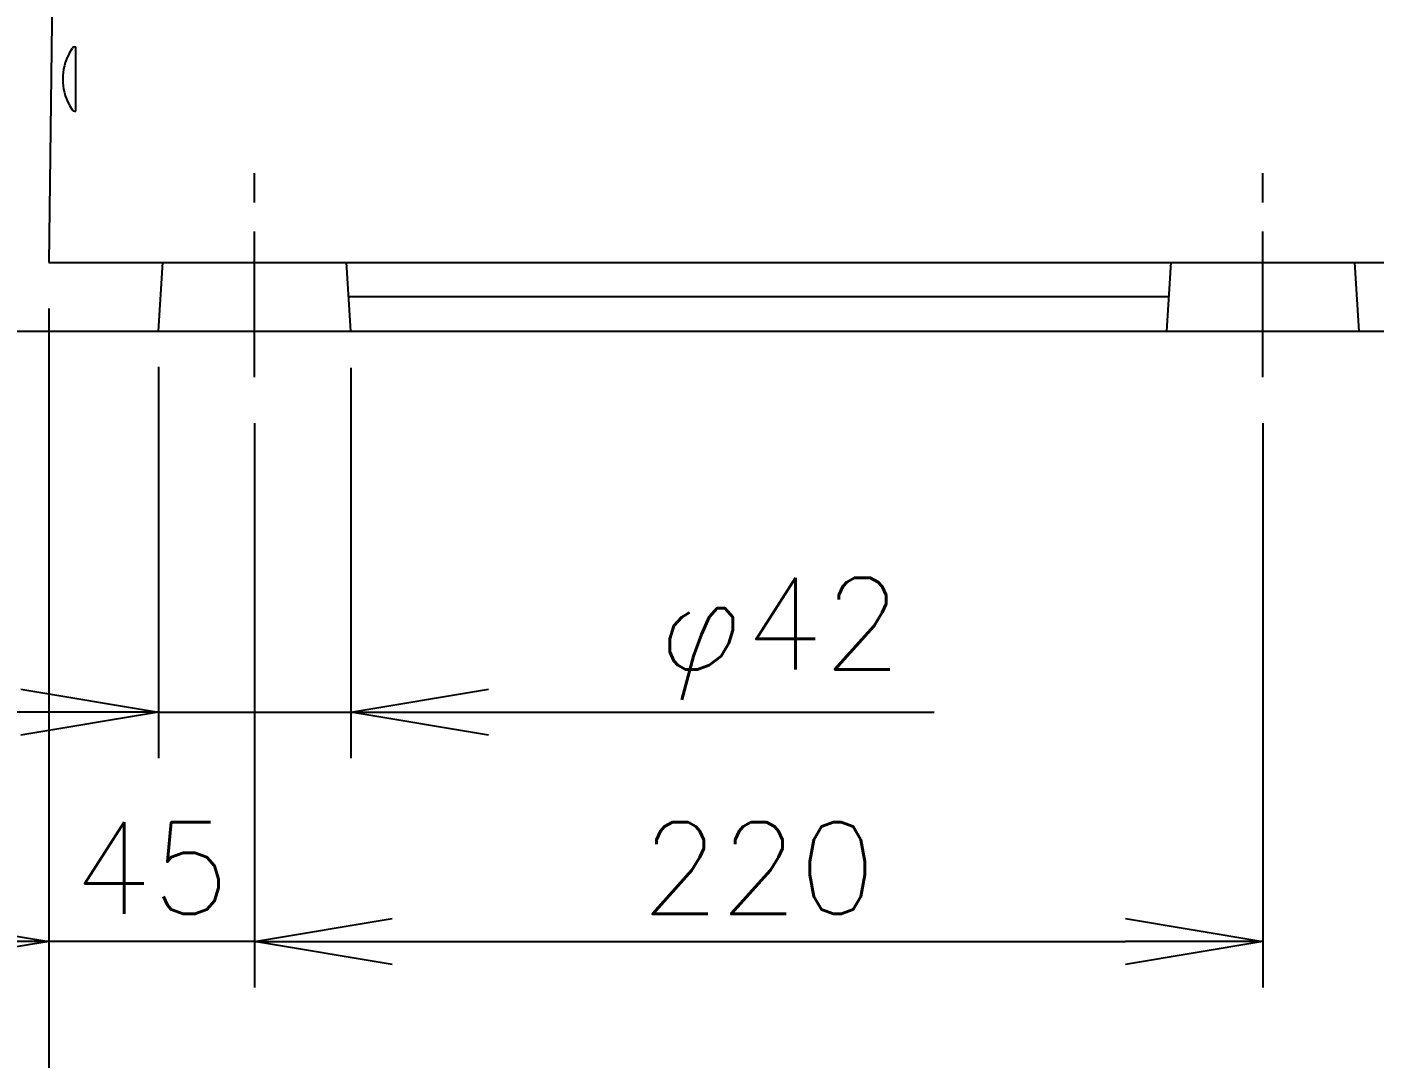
# Model space of a CAD drawing. Extents: x 230 to 4050, y 0 to 2754.
# Drawn here: x 839.5 to 1133.4, y 559 to 783.8 of the extents above; entities that cross this region are included whole.
import ezdxf

# ---------------------------------------------------------------- set-up
doc = ezdxf.new("R2010")
doc.units = 0
doc.header["$PDMODE"] = 3
doc.linetypes.add('CENTER', pattern=[50.8, 31.75, -6.35, 6.35, -6.35])
doc.layers.get('0').update_dxf_attribs({"linetype": 'CONTINUOUS'})
doc.layers.get('DEFPOINTS').update_dxf_attribs({"linetype": 'CONTINUOUS'})
doc.layers.add('DANMEN', color=7, linetype='CONTINUOUS')
doc.layers.add('SUNPOU', color=7, linetype='CONTINUOUS')
doc.styles.get("Standard").update_dxf_attribs({"font": 'SIMPLEX.shx', "bigfont": 'extfont.shx'})
doc.dimstyles.get("Standard").update_dxf_attribs({"dimscale": 10, "dimtxt": 2, "dimasz": 3, "dimexe": 1, "dimexo": 1, "dimgap": 0.6, "dimtad": 3, "dimdec": 0, "dimzin": 0, "dimdsep": 46, "dimtxsty": 'STANDARD', "dimblk1": 'OPEN', "dimblk2": 'OPEN', "dimsah": 1, "dimcen": 1.5, "dimadec": 0, "dimazin": 0, "dimtfac": 1, "dimtdec": 0, "dimtmove": 0, "dimatfit": 0, "dimldrblk": 'DOTSMALL', "dimfxl": 1, "dimtvp": 1, "dimtolj": 1, "dimtzin": 0, "dimarcsym": 0})

# ---------------------------------------------------------------- blocks, each defined once
blk = doc.blocks.new('_OPEN')
at = {"color": 0, "linetype": 'ByBlock'}
for p, q in [((-1, 0.1667), (0, 0)), ((0, 0), (-1, -0.1667)), ((0, 0), (-1, 0))]:
    blk.add_line(p, q, dxfattribs=at)
blk = doc.blocks.new('*D27')
at = {"layer": 'DEFPOINTS', "color": 0}
for p in [(844.24, 732.46), (889.16, 707.46), (844.24, 584.39)]:
    blk.add_point(p, dxfattribs=at)
at = {"layer": 'SUNPOU', "color": 0, "lineweight": -2}
for p, q in [((844.24, 722.46), (844.24, 574.39)), ((889.16, 697.46), (889.16, 574.39)), ((814.24, 584.39), (784.24, 584.39)), ((889.16, 584.39), (844.24, 584.39)), ((919.16, 584.39), (949.16, 584.39))]:
    blk.add_line(p, q, dxfattribs=at)
at = {"layer": 'SUNPOU', "color": 0, "lineweight": -2, "xscale": 30, "yscale": 30, "zscale": 30}
blk.add_blockref('_OPEN', (844.24, 584.39), dxfattribs=at)
at = {"layer": 'SUNPOU', "color": 0, "lineweight": -2, "xscale": 30, "yscale": 30, "zscale": 30, "rotation": 180}
blk.add_blockref('_OPEN', (889.16, 584.39), dxfattribs=at)
at = {"layer": 'SUNPOU', "color": 0, "insert": (866.7, 600.39), "char_height": 20, "attachment_point": 5}
blk.add_mtext('\\A1;45', dxfattribs=at)
blk = doc.blocks.new('_DotSmall')
at = {"color": 0, "linetype": 'ByBlock', "const_width": 0.5}
blk.add_lwpolyline([(-0.0625, 0, 1), (0.0625, 0, 1)], format="xyb", close=True, dxfattribs=at)
blk = doc.blocks.new('*D29')
at = {"layer": 'DEFPOINTS', "color": 0}
for p in [(844.24, 732.46), (1154.08, 732.46), (844.24, 525.93)]:
    blk.add_point(p, dxfattribs=at)
at = {"layer": 'SUNPOU', "color": 0, "lineweight": -2}
for p, q in [((844.24, 722.46), (844.24, 515.93)), ((1154.08, 722.46), (1154.08, 515.93)), ((1124.08, 525.93), (874.24, 525.93))]:
    blk.add_line(p, q, dxfattribs=at)
at = {"layer": 'SUNPOU', "color": 0, "lineweight": -2, "xscale": 30, "yscale": 30, "zscale": 30, "rotation": 180}
blk.add_blockref('_OPEN', (844.24, 525.93), dxfattribs=at)
at = {"layer": 'SUNPOU', "color": 0, "lineweight": -2, "xscale": 30, "yscale": 30, "zscale": 30}
blk.add_blockref('_OPEN', (1154.08, 525.93), dxfattribs=at)
at = {"layer": 'SUNPOU', "color": 0, "insert": (999.16, 541.93), "char_height": 20, "attachment_point": 5}
blk.add_mtext('\\A1;310', dxfattribs=at)
blk = doc.blocks.new('*D23')
at = {"layer": 'DEFPOINTS', "color": 0}
for p in [(699.16, 1010.46), (889.16, 1010.46), (740.97, 717.46)]:
    blk.add_point(p, dxfattribs=at)
at = {"layer": 'SUNPOU', "color": 0, "lineweight": -2}
for p, q in [((879.16, 1010.46), (689.16, 1010.46)), ((699.16, 747.46), (699.16, 980.46)), ((730.97, 717.46), (689.16, 717.46))]:
    blk.add_line(p, q, dxfattribs=at)
at = {"layer": 'SUNPOU', "color": 0, "lineweight": -2, "xscale": 30, "yscale": 30, "zscale": 30}
for p, rotation in [((699.16, 1010.46), 90), ((699.16, 717.46), 270)]:
    blk.add_blockref('_OPEN', p, dxfattribs=dict(at, rotation=rotation))
at = {"layer": 'SUNPOU', "color": 0, "insert": (683.16, 863.96), "char_height": 20, "attachment_point": 5, "rotation": 90}
blk.add_mtext('\\A1;293', dxfattribs=at)
blk = doc.blocks.new('*D25')
at = {"layer": 'DEFPOINTS', "color": 0}
for p in [(889.16, 707.46), (1109.16, 707.46), (1109.16, 584.39)]:
    blk.add_point(p, dxfattribs=at)
at = {"layer": 'SUNPOU', "color": 0, "lineweight": -2}
for p, q in [((889.16, 697.46), (889.16, 574.39)), ((1109.16, 697.46), (1109.16, 574.39)), ((919.16, 584.39), (1079.16, 584.39))]:
    blk.add_line(p, q, dxfattribs=at)
at = {"layer": 'SUNPOU', "color": 0, "lineweight": -2, "xscale": 30, "yscale": 30, "zscale": 30, "rotation": 180}
blk.add_blockref('_OPEN', (889.16, 584.39), dxfattribs=at)
at = {"layer": 'SUNPOU', "color": 0, "lineweight": -2, "xscale": 30, "yscale": 30, "zscale": 30}
blk.add_blockref('_OPEN', (1109.16, 584.39), dxfattribs=at)
at = {"layer": 'SUNPOU', "color": 0, "insert": (999.16, 600.39), "char_height": 20, "attachment_point": 5}
blk.add_mtext('\\A1;220', dxfattribs=at)
blk = doc.blocks.new('*D3')
at = {"layer": 'DEFPOINTS', "color": 0}
for p in [(1154.08, 916.17), (1051.66, 902.99), (1154.08, 732.49)]:
    blk.add_point(p, dxfattribs=at)
at = {"layer": 'SUNPOU', "color": 0, "lineweight": -2}
for p, q in [((1051.66, 912.99), (1051.66, 926.17)), ((1154.08, 742.49), (1154.08, 926.17)), ((1021.66, 916.17), (991.66, 916.17)), ((1051.66, 916.17), (1154.08, 916.17)), ((1184.08, 916.17), (1274.36, 916.17))]:
    blk.add_line(p, q, dxfattribs=at)
at = {"layer": 'SUNPOU', "color": 0, "lineweight": -2, "xscale": 30, "yscale": 30, "zscale": 30}
blk.add_blockref('_OPEN', (1051.66, 916.17), dxfattribs=at)
at = {"layer": 'SUNPOU', "color": 0, "lineweight": -2, "xscale": 30, "yscale": 30, "zscale": 30, "rotation": 180}
blk.add_blockref('_OPEN', (1154.08, 916.17), dxfattribs=at)
at = {"layer": 'SUNPOU', "color": 0, "insert": (1244.55, 932.17), "char_height": 20, "attachment_point": 5}
blk.add_mtext('\\A1;100', dxfattribs=at)
blk = doc.blocks.new('*D4')
at = {"layer": 'DEFPOINTS', "color": 0}
for p in [(868.18, 719.74), (910.16, 719.46), (910.16, 634.39)]:
    blk.add_point(p, dxfattribs=at)
at = {"layer": 'SUNPOU', "color": 0, "lineweight": -2}
for p, q in [((868.18, 709.74), (868.18, 624.39)), ((910.16, 709.46), (910.16, 624.39)), ((838.18, 634.39), (808.18, 634.39)), ((868.18, 634.39), (910.16, 634.39)), ((940.16, 634.39), (1037.4, 634.39))]:
    blk.add_line(p, q, dxfattribs=at)
at = {"layer": 'SUNPOU', "color": 0, "lineweight": -2, "xscale": 30, "yscale": 30, "zscale": 30}
blk.add_blockref('_OPEN', (868.18, 634.39), dxfattribs=at)
at = {"layer": 'SUNPOU', "color": 0, "lineweight": -2, "xscale": 30, "yscale": 30, "zscale": 30, "rotation": 180}
blk.add_blockref('_OPEN', (910.16, 634.39), dxfattribs=at)
at = {"layer": 'SUNPOU', "color": 0, "insert": (1003.78, 650.39), "char_height": 20, "attachment_point": 5}
blk.add_mtext('\\A1;φ42', dxfattribs=at)

msp = doc.modelspace()

# ---------------------------------------------------------------- linework, layer by layer
at = {"color": 2}
for p, q in [((847.21, 955.16), (844.24, 732.46)), ((848.76, 778.21), (849.4, 779.21)), ((849.87, 779.46), (850.16, 779.46)), ((850.16, 765.46), (850.16, 779.46)), ((848.76, 778.21), (848.76, 778.14)), ((848.76, 766.77), (848.76, 766.71)), ((848.76, 766.71), (849.4, 765.7)), ((849.87, 765.46), (850.16, 765.46)), ((844.24, 732.46), (1154.08, 732.46)), ((868.16, 717.46), (869.14, 732.46)), ((910.16, 717.46), (909.18, 732.46)), ((1088.16, 717.46), (1089.14, 732.46)), ((1130.16, 717.46), (1129.18, 732.46)), ((1088.65, 724.96), (909.67, 724.96)), ((868.16, 717.46), (910.16, 717.46)), ((868.16, 717.46), (910.16, 717.46)), ((1088.16, 717.46), (1130.16, 717.46)), ((1088.16, 717.46), (1130.16, 717.46))]:
    msp.add_line(p, q, dxfattribs=at)
for centre, radius, start, end in [((849.87, 778.88), 0.583, 90, 144.6235), ((858.91, 772.46), 11.63, 150.7455, 209.2545), ((849.87, 766.04), 0.583, 215.3765, 270)]:
    msp.add_arc(centre, radius, start, end, dxfattribs=at)
at = {"layer": 'DANMEN', "color": 2, "linetype": 'CENTER'}
for p, q in [((889.16, 707.46), (889.16, 755.86)), ((1109.16, 707.46), (1109.16, 755.86))]:
    msp.add_line(p, q, dxfattribs=at)
at = {"layer": 'DANMEN', "color": 2}
msp.add_line((576.63, 717.46), (2713.71, 717.46), dxfattribs=at)

# ---------------------------------------------------------------- dimensions: what is measured, and where the dimension line sits
at = {"layer": 'SUNPOU'}
dim = msp.add_linear_dim(base=(699.16, 1010.46), p1=(740.97, 717.46), p2=(889.16, 1010.46), angle=90, dimstyle='STANDARD', dxfattribs=at)
dim.commit()
dim.dimension.update_dxf_attribs({"geometry": '*D23', "text_midpoint": (683.16, 863.96)})
dim = msp.add_linear_dim(base=(1154.08, 916.17), p1=(1051.66, 902.99), p2=(1154.08, 732.49), text='100', dimstyle='STANDARD', dxfattribs=at)
dim.commit()
dim.dimension.update_dxf_attribs({"geometry": '*D3', "text_midpoint": (1244.55, 916.17), "dimtype": 160})
dim = msp.add_linear_dim(base=(844.24, 584.39), p1=(889.16, 707.46), p2=(844.24, 732.46), dimstyle='STANDARD', dxfattribs=at)
dim.commit()
dim.dimension.update_dxf_attribs({"geometry": '*D27', "text_midpoint": (866.7, 584.39), "dimtype": 160})
for base, p1, p2, picture, middle in [((844.24, 525.93), (1154.08, 732.46), (844.24, 732.46), '*D29', (999.16, 541.93)), ((1109.16, 584.39), (889.16, 707.46), (1109.16, 707.46), '*D25', (999.16, 600.39))]:
    dim = msp.add_linear_dim(base=base, p1=p1, p2=p2, dimstyle='STANDARD', dxfattribs=at)
    dim.commit()
    dim.dimension.update_dxf_attribs({"geometry": picture, "text_midpoint": middle})
dim = msp.add_linear_dim(base=(910.16, 634.39), p1=(868.18, 719.74), p2=(910.16, 719.46), text='φ<>', dimstyle='STANDARD', dxfattribs=at)
dim.commit()
dim.dimension.update_dxf_attribs({"geometry": '*D4', "text_midpoint": (1003.78, 650.39)})

doc.saveas('drawing.dxf')
